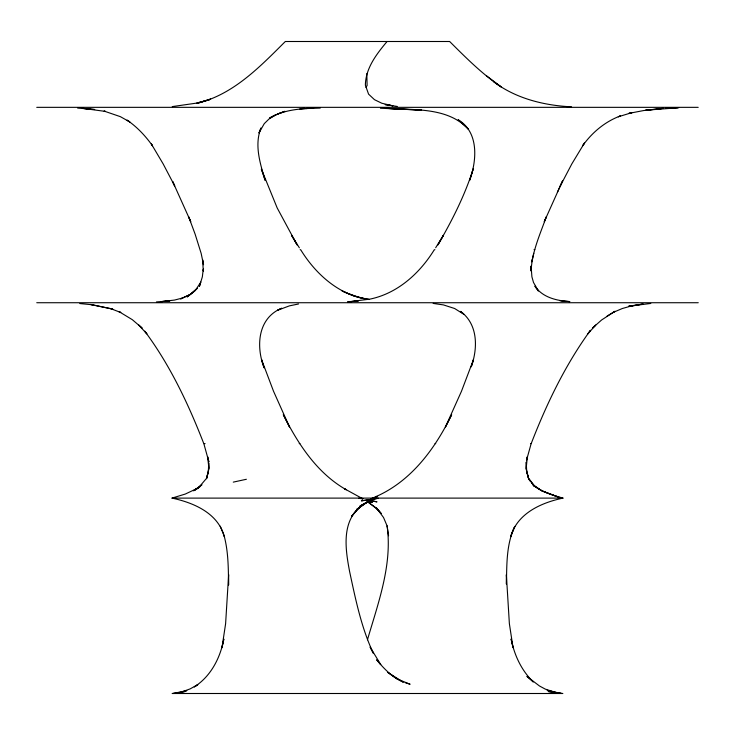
<?xml version="1.0" encoding="UTF-8"?>
<svg xmlns="http://www.w3.org/2000/svg" width="735" height="735" viewBox="0 0 735 735"><rect width="100%" height="100%" fill="white"/><g stroke="black" fill="none" stroke-linecap="round" stroke-linejoin="round"><path stroke-width="1.1" d="M506.433 584.003C506.828 564.627 506.25 544.304 514.794 526.407L510.687 536.578C517.33 513.342 541.245 502.694 562.982 498.109C552.591 495.17 541.961 492.082 533.298 485.357L542.108 490.925L561.053 498.109L541.787 490.833L533.206 484.861L531.91 483.18M208.768 463.188L208.905 468.121L206.544 478.678L208.345 471.787L208.703 463.261M203.439 269.056L203.301 271.077L202.612 259.795L203.54 264.756L201.133 253.318L195.142 234.208L188.72 216.889L190.751 221.713L172.734 181.655M557.406 192.221L562.633 180.792L544.24 221.713L546.28 216.871C539.977 234.493 531.919 252.087 531.102 271.059L531.083 265.987L531.901 276.764L533.5 282.46L538.387 291.005L534.924 286.2C542.669 297.611 556.946 300.79 569.873 301.607L559.657 300.56L562.33 300.845M203.255 269.286L202.336 276.911L199.396 286.439L200.848 282.056L195.234 290.637L187.14 296.968L197.513 288.249M208.483 470.869L208.905 468.121L207.592 456.665L208.896 461.947L203.981 444.16M531.736 261.789L532.204 259.786M531.772 261.66L533.748 253.309M526.563 460.073L527.362 456.729L526.159 468.443L526.508 470.63M526.563 460.138L531.028 444.05M208.345 471.787L206.572 478.292L198.422 487.865L193.81 490.64M367.454 639.79C378.176 603.077 392.518 564.673 387.097 525.911L388.576 535.778M560.245 186.028L571.802 163.951L584.536 142.884L582.699 145.705C592.153 132.41 605.116 121.578 620.505 115.873L618.3 116.773L631.999 112.602L628.82 113.392L643.685 110.544L661.445 108.596L645.569 110.204L677.578 107.834M366.002 87.419L367.105 85.517L366.811 73.638M435.662 247.75L443.38 235.375L437.904 244.93C451.997 220.73 464.75 195.62 473.248 168.857L469.702 180.204C476.877 160.267 479.045 132.171 458.144 119.704L468.434 129.075M386.959 41.619C376.559 54.133 365.672 68.07 365.368 85.113L368.566 94.126L374.464 99.666L381.842 103.258L392.913 105.831L385.158 104.581L397.304 106.465M190.558 294.285L180.773 298.869L190.558 294.285L197.338 288.175M198.422 487.865L201.932 484.714L193.645 490.695L198.422 487.865L185.266 494.058L172.018 498.109C193.755 502.731 217.946 513.094 224.368 536.559L220.261 526.205M366.857 502.042L357.21 509.364L351.633 516.209L360.141 506.828L365.176 503.245M607.101 316.068L615.03 311.272L601.643 319.955L592.465 328.086L595.717 325.063L587.835 333.865L590.462 330.3C565.288 364.872 546.574 403.855 531.194 443.609L530.56 443.609M193.774 490.622L199.966 486.643M197.779 684.818L194.27 686.922C210.871 676.338 220.27 657.954 223.835 639.055L221.97 647.755L225.608 623.721L228.631 574.623L228.567 585.042C228.374 568.743 228.401 552.224 224.276 536.339L224.368 536.559M197.164 684.983L190.154 688.888L177.466 693.5L186.809 690.624L172.909 693.5M375.355 496.878C411.159 481.37 435.028 448.809 451.658 414.733L445.373 427.136L461.488 391.231L473.505 359.571L471.227 366.848C477.925 348.133 478.136 324.264 460.533 311.374L463.041 313.579M371.938 498.734L377.147 496.373L370.881 498.716M613.018 312.476L622.315 308.516L632.339 305.696L629.325 306.458L643.162 303.987L628.655 306.219L650.787 303.463M210.587 98.977L197.981 103.111C233.776 94.098 260.098 66.655 285.318 41.5L449.655 41.5C465.843 57.652 482.132 73.996 501.132 86.886L486.487 75.788M277.407 114.081L284.959 111.297L277.582 114.026M172.238 106.603L196.677 103.102L209.383 99.758M196.677 103.102L209.3 99.776M182.574 298.015L174.471 300.082L160.561 301.69L169.813 300.937L156.417 301.938M233.28 482.123L246.381 479.275M298.511 303.987L289.452 305.852L277.545 310.289L281.652 308.241C257.608 318.181 255.853 346.442 264.122 367.849L261.522 359.498L273.512 391.204L289.562 427.081L283.297 414.678C298.144 444.05 316.95 473.074 346.268 489.758L344.421 488.729L362.677 498.734M373.812 499.01L361.354 500.847L378.277 498.238L366.829 500.875L375.98 498.008L359.994 505.956L368.41 501.435L356.907 509.254L360.141 506.828C341.242 522.567 345.533 550 349.566 571.352C355.51 599.053 361.225 627.332 373.27 653.139L370.128 647.149L380.748 664.596L376.651 659.764C383.982 668.859 392.499 677.449 403.35 682.218L388.08 672.608M180.093 692.361L172.146 693.5L562.854 693.5L548.246 691.516L561.329 693.5L547.171 690.358L555.807 692.646M182.363 692.039L184.632 691.718M299.797 109L308.985 108.348C295.396 109.102 281.56 111.022 269.626 118.004L276.535 114.412L269.01 118.987L264.26 123.655L258.95 132.971L260.98 128C254.154 145.043 260.208 163.611 265.114 180.323L261.348 169.041L277.178 207.931L297.124 244.948L291.63 235.43L299.356 247.796M347.692 301.901L368.933 299.264L368.171 299.467C396.707 294.257 419.492 273.787 434.33 249.689L434.909 249.689M661.445 108.477L663.595 108.394M665.754 108.311L678.681 107.788M300.44 108.569L304.85 108.403M309.26 108.229L313.661 108.054M306.008 108.569L320.249 108.082M36.75 107.338L698.204 107.338M300.128 249.689L300.661 249.689C315.627 274.082 338.973 295.139 368.088 299.457L353.866 295.975L342.069 290.941L346.047 292.714M534.014 249.689L534.804 249.689M36.75 302.728L698.25 302.728M205.093 443.609L203.788 443.609C188.482 404.158 170.134 365.258 144.767 331.191L146.899 333.865L138.658 325.017L142.094 328.031L132.309 319.679L118.996 311.603L120.797 312.522L110.746 308.636L90.46 304.437L112.868 309.178L110.746 308.636M299.209 443.609L299.871 443.609M435.083 443.609L435.708 443.609M172.018 498.109L562.982 498.109M380.436 108.229L421.578 110.149L386.858 108.367C414.274 110.131 448.093 107.108 468.333 129.204M77.625 108.063L94.696 109.506L82.439 108.321L105.436 111.417L104.076 111.086L120.356 116.654L129.856 121.982L127.118 120.145C137.105 126.99 145.466 135.911 152.467 145.75L151.355 143.986L163.179 163.951L174.728 186.01L172.697 181.582M571.573 106.841C543.882 105.482 515.805 98.536 493.387 81.567M79.812 303.546L92.215 304.759M433.154 303.417L443.499 304.924L454.634 308.507L463.877 314.314M358.799 498.183L360.949 498.615M370.578 500.581L377.009 501.886L369.595 500.241M362.18 498.587L360.067 498.109L362.107 498.835M368.06 299.411L358.928 297.289L347.049 293.164M559.05 693.5L545.296 689.118L539.462 685.976L526.912 676.393L533.325 681.979C521.4 670.449 514.316 655.06 511.11 638.945L513.021 647.636L509.373 623.684L506.36 574.696L506.415 584.077M405.233 682.686L410.102 684.257L396.817 678.809L387.997 672.516M368.235 500.994L372.314 502.437L368.152 500.774M362.952 498.707L359.828 497.457L362.732 498.946M367.564 501.417L370.468 502.896L368.52 501.858M368.308 502.18L377.468 508.905L376.752 508.381L383.541 517.513L387.097 525.911M368.134 502.189L378.415 510.118L381.153 513.416M376.752 508.381L378.415 510.118L376.026 507.554L381.024 513.388M534.345 486.258L533.206 484.861L534.915 486.46L528.474 478.062L526.692 471.723L526.251 462.15L526.159 468.443L528.695 479L530.624 481.508M533.445 485.063L528.695 479L526.692 471.723M358.147 300.955L347.921 301.864L358.193 301.001"/></g></svg>
